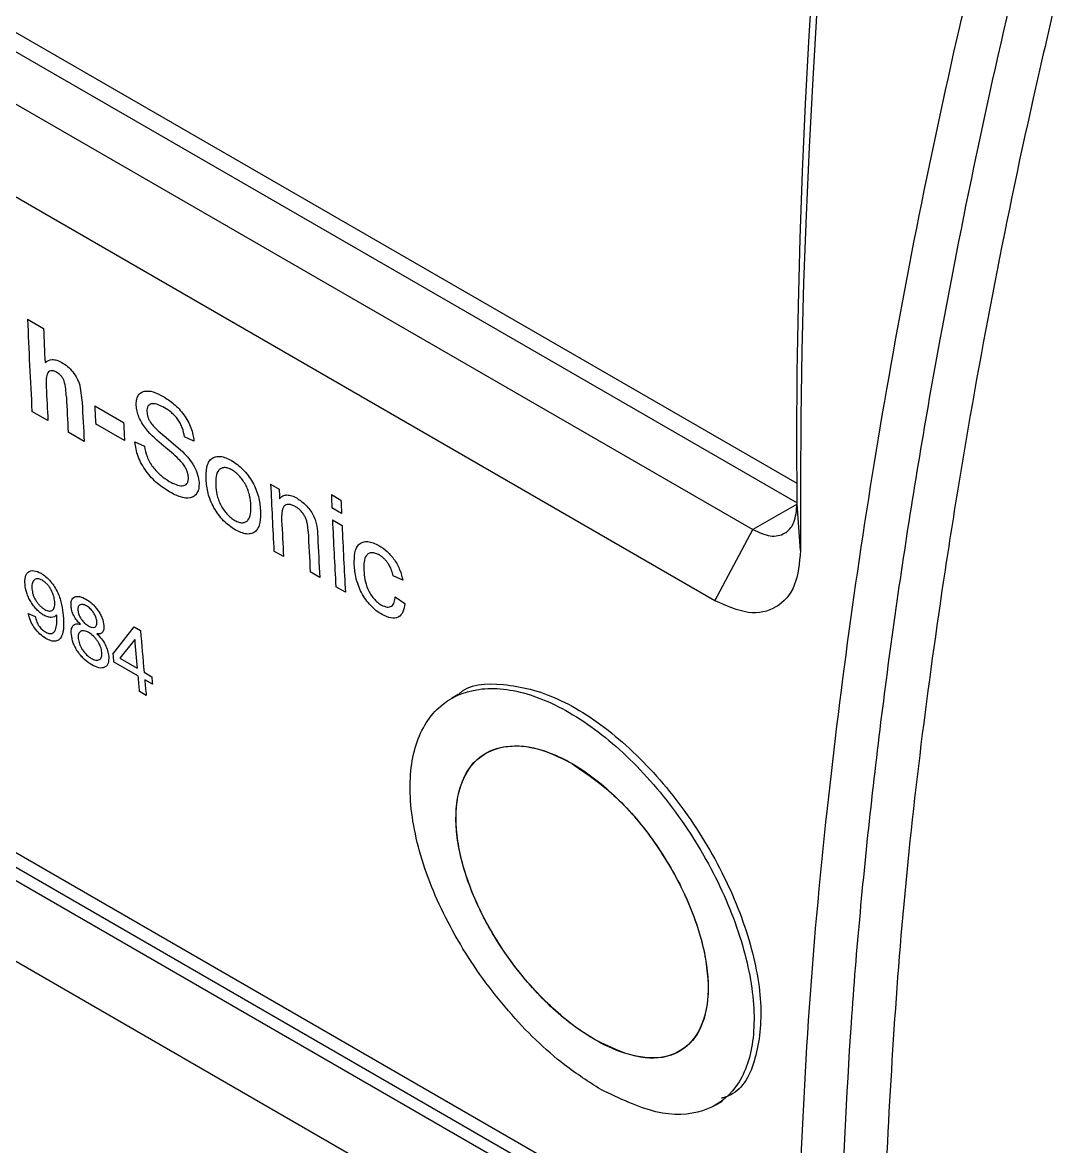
# Model space of a CAD drawing. Extents: x 150 to 4150, y 50 to 2920.
# Drawn here: x 3215.8 to 3295.9, y 1461.8 to 1548.9 of the extents above; entities that cross this region are included whole.
import ezdxf

# ---------------------------------------------------------------- set-up
doc = ezdxf.new("R2010")
doc.units = 0
doc.header["$LTSCALE"] = 10
doc.linetypes.add('SLD-KATı', pattern=[0])
doc.layers.get('0').update_dxf_attribs({"linetype": 'CONTINUOUS'})

msp = doc.modelspace()

# ---------------------------------------------------------------- linework, layer by layer
at = {"color": 7, "linetype": 'SLD-KATı'}
for p, q in [((3179.929, 1568.506), (3275.752, 1513.189)), ((3180.391, 1566.731), (3275.761, 1511.675)), ((3176.884, 1564.707), (3272.344, 1509.6)), ((3269.398, 1504.094), (3173.939, 1559.202)), ((3216.181, 1525.888), (3217.419, 1525.173)), ((3220.242, 1520.73), (3220.41, 1519.443)), ((3217.762, 1518.042), (3216.524, 1518.757)), ((3221.386, 1519.176), (3223.615, 1517.889)), ((3223.684, 1516.502), (3221.455, 1517.788)), ((3220.568, 1516.422), (3219.33, 1517.137)), ((3226.905, 1516.739), (3228.195, 1515.635)), ((3229.063, 1516.458), (3228.325, 1516.794)), ((3224.491, 1516.395), (3225.229, 1516.059)), ((3235.003, 1513.119), (3235.663, 1512.738)), ((3151.607, 1512.931), (3307.17, 1423.126)), ((3239.707, 1512.307), (3240.45, 1511.878)), ((3276.033, 1507.984), (3275.762, 1511.573)), ((3240.493, 1510.855), (3239.75, 1511.284)), ((3239.79, 1510.355), (3240.533, 1509.926)), ((3269.398, 1504.094), (3272.344, 1509.6)), ((3236.005, 1507.511), (3235.262, 1507.939)), ((3238.812, 1505.89), (3238.069, 1506.319)), ((3245.229, 1505.682), (3244.491, 1506.018)), ((3240.793, 1504.747), (3240.05, 1505.175)), ((3182.097, 1503.735), (3269.58, 1453.232)), ((3244.652, 1504.398), (3245.399, 1503.876)), ((3216.239, 1503.113), (3216.764, 1502.871)), ((3183.095, 1502.022), (3270.577, 1451.519)), ((3222.785, 1499.945), (3224.44, 1502.059)), ((3224.44, 1502.059), (3224.925, 1501.779)), ((3224.477, 1501.101), (3223.328, 1499.632)), ((3272.039, 1449.625), (3184.556, 1500.127)), ((3224.724, 1498.276), (3222.837, 1499.365)), ((3223.328, 1499.632), (3224.672, 1498.856)), ((3225.203, 1498.549), (3225.792, 1498.209)), ((3225.845, 1497.629), (3225.255, 1497.97)), ((3225.367, 1496.747), (3224.837, 1497.054)), ((3249.518, 1496.818), (3248.997, 1496.518)), ((3269.457, 1465.029), (3269.989, 1465.336))]:
    msp.add_line(p, q, dxfattribs=at)
at = {"color": 8, "linetype": 'SLD-KATı'}
msp.add_line((3275.762, 1511.573), (3272.344, 1509.6), dxfattribs=at)
at = {"color": 7, "linetype": 'SLD-KATı', "flags": 128}
for points in [[(3275.762, 1511.573), (3275.747, 1516.673), (3275.781, 1521.801), (3275.865, 1526.957), (3275.999, 1532.14), (3276.181, 1537.349), (3276.413, 1542.584), (3276.694, 1547.845), (3277.025, 1553.129)], [(3277.305, 1549.849), (3276.973, 1544.525), (3276.689, 1539.226), (3276.456, 1533.951), (3276.272, 1528.703), (3276.138, 1523.482), (3276.053, 1518.288), (3276.018, 1513.122), (3276.033, 1507.984)], [(3218.44, 1502.875), (3218.438, 1502.89), (3218.437, 1502.905), (3218.436, 1502.921), (3218.434, 1502.936), (3218.433, 1502.951), (3218.431, 1502.966), (3218.43, 1502.982), (3218.429, 1502.997)]]:
    msp.add_lwpolyline(points, dxfattribs=at)
at = {"color": 7, "linetype": 'SLD-KATı'}
for centre, radius, start, end in [((3706.044, 1545.877), 490.271, 182.33668, 183.17104), ((3711.17, 1545.334), 494.163, 182.33818, 182.64403), ((3703.394, 1544.96), 486.378, 182.86651, 183.17255), ((3705.084, 1544.061), 486.499, 182.84986, 183.17253), ((3706.567, 1543.359), 486.744, 182.81639, 183.17247), ((3709.49, 1542.885), 488.679, 182.78089, 182.94378), ((3711.719, 1541.598), 488.679, 182.78089, 182.94378), ((3723.112, 1534.974), 488.598, 182.56367, 183.17186), ((3727.602, 1534.772), 492.432, 182.56457, 182.651), ((3734.85, 1532.526), 495.556, 182.33838, 182.45672), ((3735.593, 1532.097), 495.556, 182.33838, 182.45672), ((3721.833, 1534.439), 486.574, 182.83966, 183.17251), ((3727.899, 1532.21), 488.598, 182.56367, 183.17186), ((3728.642, 1531.781), 488.598, 182.56367, 183.17186), ((3724.172, 1533.262), 486.85, 182.80196, 183.17244), ((3724.935, 1532.834), 486.87, 182.79924, 183.17244), ((3681.727, 1539.722), 458.879, 184.82787, 185.10934), ((3683.092, 1539.488), 459.716, 184.70517, 185.10913), ((3677.441, 1540.598), 456.47, 185.10952, 185.18258), ((3677.798, 1539.37), 454.934, 185.18253, 185.33711), ((3678.329, 1539.063), 454.934, 185.18253, 185.33711), ((3680.448, 1538.862), 456.47, 185.10952, 185.18258)]:
    msp.add_arc(centre, radius, start, end, dxfattribs=at)
for points, knots in [([(3275.86, 1455.636), (3276.08, 1460.921), (3276.52, 1471.498), (3278.379, 1492.02), (3281.917, 1517.506), (3286.959, 1543.184), (3290.854, 1559.026), (3292.147, 1564.288)], [0, 0, 0, 0, 0.156572, 0.313392, 0.587524, 0.862996, 1, 1, 1, 1]), ([(3295.287, 1562.878), (3294.635, 1560.266), (3291.376, 1547.202), (3287.367, 1528.219), (3283.695, 1506.216), (3281.412, 1488.558), (3279.791, 1471.261), (3279.327, 1460.119), (3279.094, 1454.544)], [0, 0, 0, 0, 0.0680479, 0.3403924, 0.5045715, 0.6690369, 0.8343721, 1, 1, 1, 1]), ([(3298.427, 1561.476), (3296.92, 1555.297), (3292.896, 1538.789), (3289.37, 1520.248), (3286.033, 1498.918), (3283.525, 1478.735), (3282.727, 1461.884), (3282.328, 1453.459)], [0, 0, 0, 0, 0.1618866, 0.4325107, 0.5001292, 0.7500647, 1, 1, 1, 1]), ([(3217.533, 1522.538), (3217.703, 1522.649), (3217.958, 1522.815), (3218.38, 1522.748), (3218.633, 1522.654), (3218.762, 1522.583), (3218.827, 1522.548)], [0, 0, 0, 0, 0.498641, 0.749057, 0.874496, 1, 1, 1, 1]), ([(3218.433, 1521.782), (3218.352, 1521.823), (3218.189, 1521.906), (3217.966, 1521.921), (3217.794, 1521.835), (3217.59, 1521.472), (3217.609, 1521.008), (3217.625, 1520.636)], [0, 0, 0, 0, 0.125209, 0.250147, 0.37621, 0.500303, 1, 1, 1, 1]), ([(3218.827, 1522.548), (3218.975, 1522.454), (3219.271, 1522.265), (3219.696, 1521.827), (3219.981, 1521.381), (3220.151, 1521.009), (3220.212, 1520.823), (3220.242, 1520.73)], [0, 0, 0, 0, 0.250307, 0.499975, 0.749389, 0.874642, 1, 1, 1, 1]), ([(3219.01, 1521.135), (3218.976, 1521.205), (3218.909, 1521.344), (3218.761, 1521.53), (3218.599, 1521.678), (3218.488, 1521.747), (3218.433, 1521.782)], [0, 0, 0, 0, 0.2500351, 0.4997688, 0.7525021, 1, 1, 1, 1]), ([(3219.186, 1519.873), (3219.178, 1520.078), (3219.162, 1520.479), (3219.06, 1520.92), (3219.01, 1521.135)], [0, 0, 0, 0, 0.512756, 1, 1, 1, 1]), ([(3224.598, 1519.208), (3224.598, 1519.35), (3224.6, 1519.634), (3224.718, 1519.974), (3224.93, 1520.203), (3225.303, 1520.37), (3225.901, 1520.323), (3226.42, 1520.053), (3226.68, 1519.918)], [0, 0, 0, 0, 0.125161, 0.25024, 0.37531, 0.500477, 0.749795, 1, 1, 1, 1]), ([(3226.78, 1519.043), (3226.62, 1519.129), (3226.299, 1519.301), (3225.911, 1519.382), (3225.66, 1519.316), (3225.514, 1519.194), (3225.426, 1519.002), (3225.424, 1518.826), (3225.423, 1518.739)], [0, 0, 0, 0, 0.250355, 0.499925, 0.629626, 0.750059, 0.874992, 1, 1, 1, 1]), ([(3226.68, 1519.918), (3226.959, 1519.739), (3227.517, 1519.381), (3228.181, 1518.67), (3228.606, 1518.005), (3228.849, 1517.475), (3229.007, 1516.947), (3229.044, 1516.621), (3229.063, 1516.458)], [0, 0, 0, 0, 0.250135, 0.499414, 0.624536, 0.74896, 0.87475, 1, 1, 1, 1]), ([(3226.734, 1516.067), (3226.241, 1516.477), (3225.622, 1516.992), (3225.031, 1517.855), (3224.795, 1518.316), (3224.668, 1518.701), (3224.613, 1518.998), (3224.603, 1519.138), (3224.598, 1519.208)], [0, 0, 0, 0, 0.499165, 0.627052, 0.749535, 0.874605, 0.937282, 1, 1, 1, 1]), ([(3225.423, 1518.739), (3225.437, 1518.602), (3225.458, 1518.397), (3225.576, 1518.098), (3225.662, 1517.957), (3225.705, 1517.887)], [0, 0, 0, 0, 0.499286, 0.749716, 1, 1, 1, 1]), ([(3228.325, 1516.794), (3228.287, 1517.013), (3228.229, 1517.344), (3228.029, 1517.806), (3227.83, 1518.132), (3227.59, 1518.42), (3227.24, 1518.753), (3226.962, 1518.928), (3226.78, 1519.043)], [0, 0, 0, 0, 0.249651, 0.377912, 0.499677, 0.618639, 0.749897, 1, 1, 1, 1]), ([(3225.705, 1517.887), (3225.896, 1517.67), (3226.278, 1517.235), (3226.695, 1516.905), (3226.905, 1516.739)], [0, 0, 0, 0, 0.498476, 1, 1, 1, 1]), ([(3227.17, 1512.522), (3226.856, 1512.722), (3226.23, 1513.12), (3225.479, 1513.929), (3225.003, 1514.674), (3224.628, 1515.466), (3224.546, 1516.023), (3224.491, 1516.395)], [0, 0, 0, 0, 0.25047, 0.500011, 0.627331, 0.750605, 1, 1, 1, 1]), ([(3225.229, 1516.059), (3225.278, 1515.793), (3225.35, 1515.398), (3225.616, 1514.841), (3225.964, 1514.326), (3226.491, 1513.765), (3226.931, 1513.479), (3227.151, 1513.336)], [0, 0, 0, 0, 0.249879, 0.371369, 0.500102, 0.749831, 1, 1, 1, 1]), ([(3228.636, 1513.66), (3228.623, 1513.776), (3228.595, 1514.009), (3228.43, 1514.39), (3228.192, 1514.744), (3227.629, 1515.341), (3227.129, 1515.746), (3226.734, 1516.067)], [0, 0, 0, 0, 0.124775, 0.249248, 0.367245, 0.499134, 1, 1, 1, 1]), ([(3228.195, 1515.635), (3228.357, 1515.465), (3228.681, 1515.124), (3229.093, 1514.509), (3229.388, 1513.84), (3229.436, 1513.436), (3229.459, 1513.234)], [0, 0, 0, 0, 0.250505, 0.500568, 0.750063, 1, 1, 1, 1]), ([(3230.008, 1513.48), (3230.006, 1513.809), (3230.004, 1514.308), (3230.182, 1514.826), (3230.411, 1515.109), (3230.725, 1515.261), (3231.232, 1515.308), (3231.685, 1515.094), (3231.985, 1514.952)], [0, 0, 0, 0, 0.250179, 0.37906, 0.500535, 0.625584, 0.750869, 1, 1, 1, 1]), ([(3231.985, 1514.952), (3232.285, 1514.747), (3232.734, 1514.44), (3233.265, 1513.8), (3233.609, 1513.279), (3233.883, 1512.717), (3234.131, 1511.966), (3234.182, 1511.446), (3234.215, 1511.103)], [0, 0, 0, 0, 0.249136, 0.373428, 0.499541, 0.620608, 0.749932, 1, 1, 1, 1]), ([(3231.998, 1514.221), (3231.896, 1514.273), (3231.691, 1514.377), (3231.407, 1514.416), (3231.166, 1514.356), (3230.905, 1514.172), (3230.743, 1513.727), (3230.748, 1513.279), (3230.75, 1513.054)], [0, 0, 0, 0, 0.125116, 0.250204, 0.375315, 0.500443, 0.749639, 1, 1, 1, 1]), ([(3233.475, 1511.481), (3233.454, 1511.72), (3233.423, 1512.085), (3233.276, 1512.607), (3233.109, 1513.003), (3232.886, 1513.38), (3232.616, 1513.728), (3232.363, 1513.968), (3232.155, 1514.127), (3232.051, 1514.19), (3231.998, 1514.221)], [0, 0, 0, 0, 0.249973, 0.381135, 0.499969, 0.624504, 0.749913, 0.874818, 0.937398, 1, 1, 1, 1]), ([(3227.151, 1513.336), (3227.328, 1513.242), (3227.68, 1513.054), (3228.099, 1512.969), (3228.374, 1513.036), (3228.537, 1513.161), (3228.633, 1513.373), (3228.635, 1513.564), (3228.636, 1513.66)], [0, 0, 0, 0, 0.250371, 0.499991, 0.625111, 0.750096, 0.874985, 1, 1, 1, 1]), ([(3229.459, 1513.234), (3229.458, 1513.08), (3229.456, 1512.771), (3229.315, 1512.421), (3229.088, 1512.172), (3228.679, 1512.001), (3228.021, 1512.076), (3227.454, 1512.373), (3227.17, 1512.522)], [0, 0, 0, 0, 0.125116, 0.250173, 0.37383, 0.500457, 0.74977, 1, 1, 1, 1]), ([(3232.254, 1509.587), (3231.95, 1509.793), (3231.493, 1510.104), (3230.955, 1510.755), (3230.603, 1511.289), (3230.333, 1511.858), (3230.09, 1512.613), (3230.04, 1513.133), (3230.008, 1513.48)], [0, 0, 0, 0, 0.249107, 0.374293, 0.499489, 0.624619, 0.749826, 1, 1, 1, 1]), ([(3230.75, 1513.054), (3230.771, 1512.814), (3230.802, 1512.448), (3230.951, 1511.927), (3231.118, 1511.531), (3231.344, 1511.156), (3231.614, 1510.808), (3231.919, 1510.514), (3232.129, 1510.38), (3232.234, 1510.312)], [0, 0, 0, 0, 0.250025, 0.381626, 0.50011, 0.624364, 0.750193, 0.874205, 1, 1, 1, 1]), ([(3235.697, 1511.996), (3235.773, 1512.074), (3235.924, 1512.23), (3236.253, 1512.307), (3236.574, 1512.248), (3236.844, 1512.14), (3236.982, 1512.065), (3237.051, 1512.027)], [0, 0, 0, 0, 0.250013, 0.499793, 0.749542, 0.874742, 1, 1, 1, 1]), ([(3232.234, 1510.312), (3232.337, 1510.26), (3232.542, 1510.156), (3232.824, 1510.121), (3233.064, 1510.179), (3233.322, 1510.363), (3233.483, 1510.807), (3233.477, 1511.256), (3233.475, 1511.481)], [0, 0, 0, 0, 0.125091, 0.250125, 0.375264, 0.500421, 0.749682, 1, 1, 1, 1]), ([(3236.935, 1511.372), (3236.844, 1511.419), (3236.662, 1511.514), (3236.404, 1511.57), (3236.181, 1511.533), (3235.954, 1511.361), (3235.844, 1510.933), (3235.853, 1510.534), (3235.857, 1510.333)], [0, 0, 0, 0, 0.1252192, 0.2502775, 0.3752552, 0.500174, 0.7494556, 1, 1, 1, 1]), ([(3237.051, 1512.027), (3237.283, 1511.868), (3237.633, 1511.628), (3238.053, 1511.138), (3238.316, 1510.718), (3238.487, 1510.275), (3238.61, 1509.709), (3238.632, 1509.318), (3238.647, 1509.057)], [0, 0, 0, 0, 0.249218, 0.374884, 0.49917, 0.624161, 0.749348, 1, 1, 1, 1]), ([(3272.344, 1509.6), (3272.805, 1509.391), (3273.725, 1508.976), (3274.556, 1509.159), (3275.155, 1509.559), (3275.642, 1510.166), (3275.719, 1511.075), (3275.762, 1511.573)], [0, 0, 0, 0, 0.25034, 0.499838, 0.54493, 0.750179, 1, 1, 1, 1]), ([(3234.215, 1511.103), (3234.218, 1510.769), (3234.223, 1510.267), (3234.057, 1509.735), (3233.841, 1509.433), (3233.524, 1509.276), (3233.017, 1509.225), (3232.559, 1509.442), (3232.254, 1509.587)], [0, 0, 0, 0, 0.250263, 0.375494, 0.500611, 0.625759, 0.750903, 1, 1, 1, 1]), ([(3237.905, 1509.463), (3237.894, 1509.629), (3237.878, 1509.885), (3237.807, 1510.241), (3237.708, 1510.52), (3237.561, 1510.785), (3237.37, 1511.029), (3237.156, 1511.231), (3237.008, 1511.325), (3236.935, 1511.372)], [0, 0, 0, 0, 0.250352, 0.386459, 0.50029, 0.625047, 0.74871, 0.874825, 1, 1, 1, 1]), ([(3241.482, 1506.86), (3241.479, 1507.185), (3241.475, 1507.679), (3241.638, 1508.201), (3241.85, 1508.496), (3242.149, 1508.661), (3242.644, 1508.719), (3243.09, 1508.509), (3243.386, 1508.37)], [0, 0, 0, 0, 0.250305, 0.380249, 0.500707, 0.625681, 0.750986, 1, 1, 1, 1]), ([(3243.386, 1508.37), (3243.599, 1508.231), (3244.024, 1507.952), (3244.517, 1507.382), (3244.83, 1506.872), (3245.076, 1506.334), (3245.168, 1505.943), (3245.229, 1505.682)], [0, 0, 0, 0, 0.249996, 0.499432, 0.624677, 0.749943, 1, 1, 1, 1]), ([(3276.033, 1507.984), (3275.942, 1507.019), (3275.759, 1505.092), (3274.244, 1503.421), (3272.05, 1502.91), (3270.283, 1503.699), (3269.398, 1504.094)], [0, 0, 0, 0, 0.250851, 0.500986, 0.750302, 1, 1, 1, 1]), ([(3243.426, 1507.624), (3243.325, 1507.676), (3243.123, 1507.78), (3242.84, 1507.824), (3242.6, 1507.768), (3242.352, 1507.572), (3242.213, 1507.113), (3242.22, 1506.668), (3242.224, 1506.446)], [0, 0, 0, 0, 0.125136, 0.250203, 0.375259, 0.500335, 0.749592, 1, 1, 1, 1]), ([(3244.491, 1506.018), (3244.45, 1506.172), (3244.368, 1506.478), (3244.172, 1506.875), (3243.968, 1507.159), (3243.796, 1507.348), (3243.613, 1507.508), (3243.488, 1507.585), (3243.426, 1507.624)], [0, 0, 0, 0, 0.250151, 0.499462, 0.62442, 0.749643, 0.874758, 1, 1, 1, 1]), ([(3215.986, 1505.347), (3215.98, 1505.551), (3215.972, 1505.86), (3216.09, 1506.165), (3216.239, 1506.327), (3216.436, 1506.416), (3216.751, 1506.444), (3217.038, 1506.311), (3217.23, 1506.221)], [0, 0, 0, 0, 0.249987, 0.376492, 0.500446, 0.627554, 0.750932, 1, 1, 1, 1]), ([(3217.23, 1506.221), (3217.356, 1506.138), (3217.609, 1505.971), (3217.971, 1505.598), (3218.289, 1505.169), (3218.619, 1504.548), (3218.85, 1503.773), (3218.909, 1503.219), (3218.939, 1502.941)], [0, 0, 0, 0, 0.124995, 0.250032, 0.375037, 0.500135, 0.749448, 1, 1, 1, 1]), ([(3243.628, 1503.021), (3243.48, 1503.114), (3243.185, 1503.3), (3242.752, 1503.702), (3242.361, 1504.183), (3242.029, 1504.717), (3241.78, 1505.276), (3241.559, 1506.013), (3241.513, 1506.521), (3241.482, 1506.86)], [0, 0, 0, 0, 0.125063, 0.250039, 0.375014, 0.500016, 0.624981, 0.750052, 1, 1, 1, 1]), ([(3242.224, 1506.446), (3242.243, 1506.214), (3242.28, 1505.752), (3242.458, 1505.106), (3242.732, 1504.6), (3242.986, 1504.249), (3243.281, 1503.955), (3243.485, 1503.824), (3243.587, 1503.758)], [0, 0, 0, 0, 0.25043, 0.499831, 0.624836, 0.7499, 0.874899, 1, 1, 1, 1]), ([(3217.447, 1502.965), (3217.354, 1503.024), (3217.168, 1503.143), (3216.893, 1503.394), (3216.642, 1503.692), (3216.42, 1504.017), (3216.237, 1504.359), (3216.06, 1504.819), (3216.015, 1505.136), (3215.986, 1505.347)], [0, 0, 0, 0, 0.125085, 0.250077, 0.374997, 0.500222, 0.623874, 0.750339, 1, 1, 1, 1]), ([(3217.327, 1505.672), (3217.262, 1505.705), (3217.131, 1505.772), (3216.895, 1505.8), (3216.66, 1505.709), (3216.507, 1505.422), (3216.515, 1505.143), (3216.52, 1505.003)], [0, 0, 0, 0, 0.123924, 0.2516385, 0.5001288, 0.7496735, 1, 1, 1, 1]), ([(3218.284, 1504.032), (3218.265, 1504.174), (3218.228, 1504.458), (3218.056, 1504.861), (3217.865, 1505.161), (3217.699, 1505.369), (3217.517, 1505.549), (3217.391, 1505.631), (3217.327, 1505.672)], [0, 0, 0, 0, 0.250115, 0.49928, 0.627028, 0.750359, 0.874616, 1, 1, 1, 1]), ([(3216.52, 1505.003), (3216.54, 1504.862), (3216.571, 1504.651), (3216.694, 1504.342), (3216.82, 1504.114), (3216.971, 1503.898), (3217.14, 1503.702), (3217.324, 1503.536), (3217.448, 1503.458), (3217.51, 1503.418)], [0, 0, 0, 0, 0.2495304, 0.37463, 0.4997008, 0.6258616, 0.7503624, 0.8742674, 1, 1, 1, 1]), ([(3219.55, 1503.657), (3219.549, 1503.826), (3219.549, 1504.078), (3219.687, 1504.292), (3219.884, 1504.425), (3220.223, 1504.454), (3220.544, 1504.295), (3220.704, 1504.216)], [0, 0, 0, 0, 0.249552, 0.372668, 0.500325, 0.749906, 1, 1, 1, 1]), ([(3217.51, 1503.418), (3217.573, 1503.386), (3217.698, 1503.321), (3217.873, 1503.284), (3218.022, 1503.305), (3218.144, 1503.371), (3218.23, 1503.487), (3218.297, 1503.695), (3218.289, 1503.898), (3218.284, 1504.032)], [0, 0, 0, 0, 0.125083, 0.250092, 0.375119, 0.500151, 0.621997, 0.75021, 1, 1, 1, 1]), ([(3220.274, 1502.267), (3220.178, 1502.367), (3219.986, 1502.566), (3219.748, 1502.933), (3219.624, 1503.249), (3219.568, 1503.488), (3219.556, 1503.601), (3219.55, 1503.657)], [0, 0, 0, 0, 0.250222, 0.499788, 0.749306, 0.874609, 1, 1, 1, 1]), ([(3220.749, 1503.697), (3220.656, 1503.742), (3220.47, 1503.832), (3220.278, 1503.805), (3220.165, 1503.728), (3220.081, 1503.608), (3220.08, 1503.462), (3220.079, 1503.365)], [0, 0, 0, 0, 0.249954, 0.499794, 0.62693, 0.750559, 1, 1, 1, 1]), ([(3220.704, 1504.216), (3220.869, 1504.108), (3221.116, 1503.945), (3221.426, 1503.619), (3221.638, 1503.346), (3221.819, 1503.051), (3222.011, 1502.643), (3222.056, 1502.361), (3222.087, 1502.173)], [0, 0, 0, 0, 0.249844, 0.375105, 0.500362, 0.626906, 0.750766, 1, 1, 1, 1]), ([(3221.556, 1502.48), (3221.538, 1502.591), (3221.512, 1502.756), (3221.401, 1502.997), (3221.261, 1503.226), (3221.041, 1503.498), (3220.847, 1503.63), (3220.749, 1503.697)], [0, 0, 0, 0, 0.249707, 0.371533, 0.500392, 0.747983, 1, 1, 1, 1]), ([(3243.587, 1503.758), (3243.735, 1503.688), (3243.959, 1503.582), (3244.211, 1503.6), (3244.429, 1503.685), (3244.596, 1503.952), (3244.633, 1504.249), (3244.652, 1504.398)], [0, 0, 0, 0, 0.246956, 0.375105, 0.499905, 0.749467, 1, 1, 1, 1]), ([(3245.399, 1503.876), (3245.364, 1503.646), (3245.294, 1503.187), (3244.914, 1502.771), (3244.329, 1502.685), (3243.862, 1502.909), (3243.628, 1503.021)], [0, 0, 0, 0, 0.250533, 0.500246, 0.749984, 1, 1, 1, 1]), ([(3217.599, 1501.171), (3217.443, 1501.273), (3217.131, 1501.478), (3216.765, 1501.898), (3216.533, 1502.268), (3216.35, 1502.653), (3216.283, 1502.93), (3216.239, 1503.113)], [0, 0, 0, 0, 0.249971, 0.499383, 0.623586, 0.749914, 1, 1, 1, 1]), ([(3216.764, 1502.871), (3216.794, 1502.759), (3216.853, 1502.535), (3216.998, 1502.237), (3217.155, 1502.021), (3217.334, 1501.829), (3217.477, 1501.735), (3217.573, 1501.673)], [0, 0, 0, 0, 0.250449, 0.499976, 0.623983, 0.75033, 1, 1, 1, 1]), ([(3218.429, 1502.997), (3218.375, 1502.941), (3218.269, 1502.831), (3218.028, 1502.786), (3217.799, 1502.813), (3217.601, 1502.883), (3217.499, 1502.938), (3217.447, 1502.965)], [0, 0, 0, 0, 0.249797, 0.499712, 0.749643, 0.874787, 1, 1, 1, 1]), ([(3217.573, 1501.673), (3217.662, 1501.629), (3217.841, 1501.542), (3218.072, 1501.54), (3218.237, 1501.652), (3218.377, 1501.899), (3218.47, 1502.297), (3218.45, 1502.682), (3218.44, 1502.875)], [0, 0, 0, 0, 0.124873, 0.249723, 0.372893, 0.49964, 0.749654, 1, 1, 1, 1]), ([(3218.939, 1502.941), (3218.959, 1502.645), (3219, 1502.052), (3218.891, 1501.409), (3218.649, 1501.061), (3218.366, 1500.939), (3218.009, 1500.967), (3217.736, 1501.103), (3217.599, 1501.171)], [0, 0, 0, 0, 0.25054, 0.500162, 0.631123, 0.75011, 0.875033, 1, 1, 1, 1]), ([(3220.079, 1503.365), (3220.096, 1503.253), (3220.121, 1503.087), (3220.229, 1502.843), (3220.37, 1502.61), (3220.594, 1502.337), (3220.79, 1502.207), (3220.888, 1502.142)], [0, 0, 0, 0, 0.24989, 0.37411, 0.500587, 0.750168, 1, 1, 1, 1]), ([(3219.573, 1501.471), (3219.568, 1501.607), (3219.556, 1501.878), (3219.679, 1502.178), (3219.925, 1502.329), (3220.157, 1502.288), (3220.274, 1502.267)], [0, 0, 0, 0, 0.2505499, 0.5004065, 0.7500814, 1, 1, 1, 1]), ([(3220.888, 1502.142), (3220.982, 1502.097), (3221.169, 1502.006), (3221.363, 1502.03), (3221.477, 1502.107), (3221.556, 1502.234), (3221.556, 1502.382), (3221.556, 1502.48)], [0, 0, 0, 0, 0.249874, 0.499537, 0.626349, 0.750345, 1, 1, 1, 1]), ([(3222.087, 1502.173), (3222.09, 1502.067), (3222.097, 1501.857), (3221.997, 1501.627), (3221.834, 1501.537), (3221.676, 1501.519), (3221.589, 1501.528), (3221.545, 1501.533)], [0, 0, 0, 0, 0.250162, 0.499692, 0.749362, 0.874635, 1, 1, 1, 1]), ([(3221.161, 1499.115), (3220.971, 1499.24), (3220.686, 1499.428), (3220.329, 1499.805), (3220.085, 1500.123), (3219.876, 1500.464), (3219.659, 1500.933), (3219.608, 1501.255), (3219.573, 1501.471)], [0, 0, 0, 0, 0.249687, 0.373705, 0.500204, 0.627086, 0.750593, 1, 1, 1, 1]), ([(3220.919, 1501.634), (3220.8, 1501.691), (3220.623, 1501.775), (3220.422, 1501.774), (3220.293, 1501.731), (3220.191, 1501.647), (3220.099, 1501.479), (3220.102, 1501.292), (3220.104, 1501.166)], [0, 0, 0, 0, 0.249418, 0.372189, 0.499923, 0.626468, 0.750448, 1, 1, 1, 1]), ([(3220.104, 1501.166), (3220.125, 1501.028), (3220.158, 1500.82), (3220.293, 1500.516), (3220.468, 1500.225), (3220.745, 1499.879), (3220.991, 1499.712), (3221.113, 1499.629)], [0, 0, 0, 0, 0.2499074, 0.3743835, 0.5006349, 0.7502845, 1, 1, 1, 1]), ([(3221.934, 1500.091), (3221.911, 1500.231), (3221.878, 1500.441), (3221.742, 1500.745), (3221.611, 1500.967), (3221.455, 1501.174), (3221.228, 1501.426), (3221.042, 1501.551), (3220.919, 1501.634)], [0, 0, 0, 0, 0.249529, 0.375012, 0.49995, 0.625281, 0.750499, 1, 1, 1, 1]), ([(3221.545, 1501.533), (3221.668, 1501.41), (3221.913, 1501.164), (3222.212, 1500.698), (3222.404, 1500.217), (3222.444, 1499.93), (3222.464, 1499.786)], [0, 0, 0, 0, 0.250156, 0.499872, 0.749627, 1, 1, 1, 1]), ([(3221.113, 1499.629), (3221.233, 1499.571), (3221.412, 1499.485), (3221.616, 1499.48), (3221.746, 1499.522), (3221.85, 1499.604), (3221.939, 1499.776), (3221.936, 1499.965), (3221.934, 1500.091)], [0, 0, 0, 0, 0.249526, 0.374399, 0.500066, 0.625293, 0.750499, 1, 1, 1, 1]), ([(3222.464, 1499.786), (3222.466, 1499.591), (3222.469, 1499.3), (3222.318, 1499.048), (3222.099, 1498.889), (3221.716, 1498.842), (3221.346, 1499.024), (3221.161, 1499.115)], [0, 0, 0, 0, 0.249661, 0.372741, 0.500414, 0.749997, 1, 1, 1, 1]), ([(3249.525, 1496.809), (3249.534, 1496.818), (3250.314, 1497.676), (3252.998, 1497.784), (3257.168, 1496.81), (3261.739, 1493.841), (3266.01, 1489.476), (3269.573, 1484.141), (3272.035, 1478.481), (3273.173, 1473.089), (3272.756, 1468.742), (3271.565, 1466.11), (3270.199, 1465.644), (3269.883, 1465.536)], [0, 0, 0, 0, 0.001223, 0.108582, 0.21571, 0.322736, 0.429741, 0.536787, 0.643968, 0.751426, 0.859276, 0.96744, 1, 1, 1, 1]), ([(3260.563, 1466.234), (3262.027, 1465.535), (3264.955, 1464.137), (3268.627, 1464.306), (3271.261, 1466.191), (3272.566, 1469.763), (3272.401, 1474.609), (3270.775, 1480.187), (3267.863, 1485.838), (3263.979, 1490.905), (3259.542, 1494.807), (3255.035, 1497.104), (3250.967, 1497.544), (3247.811, 1496.092), (3245.946, 1492.924), (3245.603, 1488.404), (3246.835, 1483.038), (3249.506, 1477.414), (3253.288, 1472.197), (3257.187, 1468.395), (3259.626, 1466.834), (3260.563, 1466.234)], [0, 0, 0, 0, 0.05328, 0.106553, 0.160041, 0.213898, 0.26796, 0.321984, 0.375824, 0.42948, 0.48302, 0.53651, 0.589989, 0.64349, 0.697057, 0.750762, 0.804662, 0.858719, 0.912748, 0.966501, 1, 1, 1, 1]), ([(3260.133, 1470.069), (3261.208, 1469.556), (3263.359, 1468.532), (3266.067, 1468.665), (3268.013, 1470.059), (3268.979, 1472.687), (3268.858, 1476.241), (3267.656, 1480.326), (3265.505, 1484.463), (3262.641, 1488.17), (3259.377, 1491.026), (3256.076, 1492.708), (3253.106, 1493.036), (3250.808, 1491.979), (3249.454, 1489.663), (3249.208, 1486.349), (3250.108, 1482.408), (3252.056, 1478.275), (3254.815, 1474.442), (3257.662, 1471.652), (3259.448, 1470.508), (3260.133, 1470.069)], [0, 0, 0, 0, 0.053318, 0.106629, 0.160122, 0.21394, 0.267967, 0.321997, 0.375878, 0.429572, 0.483122, 0.536593, 0.590046, 0.643534, 0.697122, 0.75087, 0.804804, 0.858854, 0.91284, 0.966563, 1, 1, 1, 1]), ([(3258.338, 1491.477), (3257.658, 1491.823), (3255.894, 1492.721), (3253.26, 1493.033), (3250.91, 1492.06), (3249.498, 1489.785), (3249.202, 1486.495), (3250.059, 1482.572), (3251.954, 1478.467), (3254.655, 1474.634), (3257.848, 1471.479), (3261.18, 1469.34), (3264.277, 1468.464), (3266.792, 1468.972), (3268.442, 1470.818), (3269.052, 1473.794), (3268.566, 1477.558), (3267.042, 1481.691), (3264.648, 1485.696), (3261.629, 1489.23), (3259.435, 1490.728), (3258.338, 1491.477)], [0, 0, 0, 0, 0.033566, 0.087155, 0.140906, 0.194842, 0.248893, 0.302875, 0.356595, 0.41, 0.463214, 0.516535, 0.570152, 0.624074, 0.678126, 0.732109, 0.785918, 0.839552, 0.893059, 0.946529, 1, 1, 1, 1])]:
    msp.add_open_spline(points, degree=3, knots=knots, dxfattribs=at)

doc.saveas('drawing.dxf')
